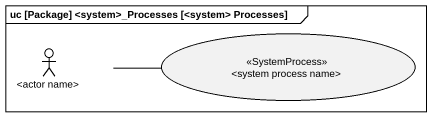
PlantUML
@startuml
mainframe uc [Package] <system>_Processes [<system> Processes]
usecase "<system process name>" as system_process_name <<SystemProcess>>
actor "<actor name>" as actor_name
actor_name -right- system_process_name
@enduml
